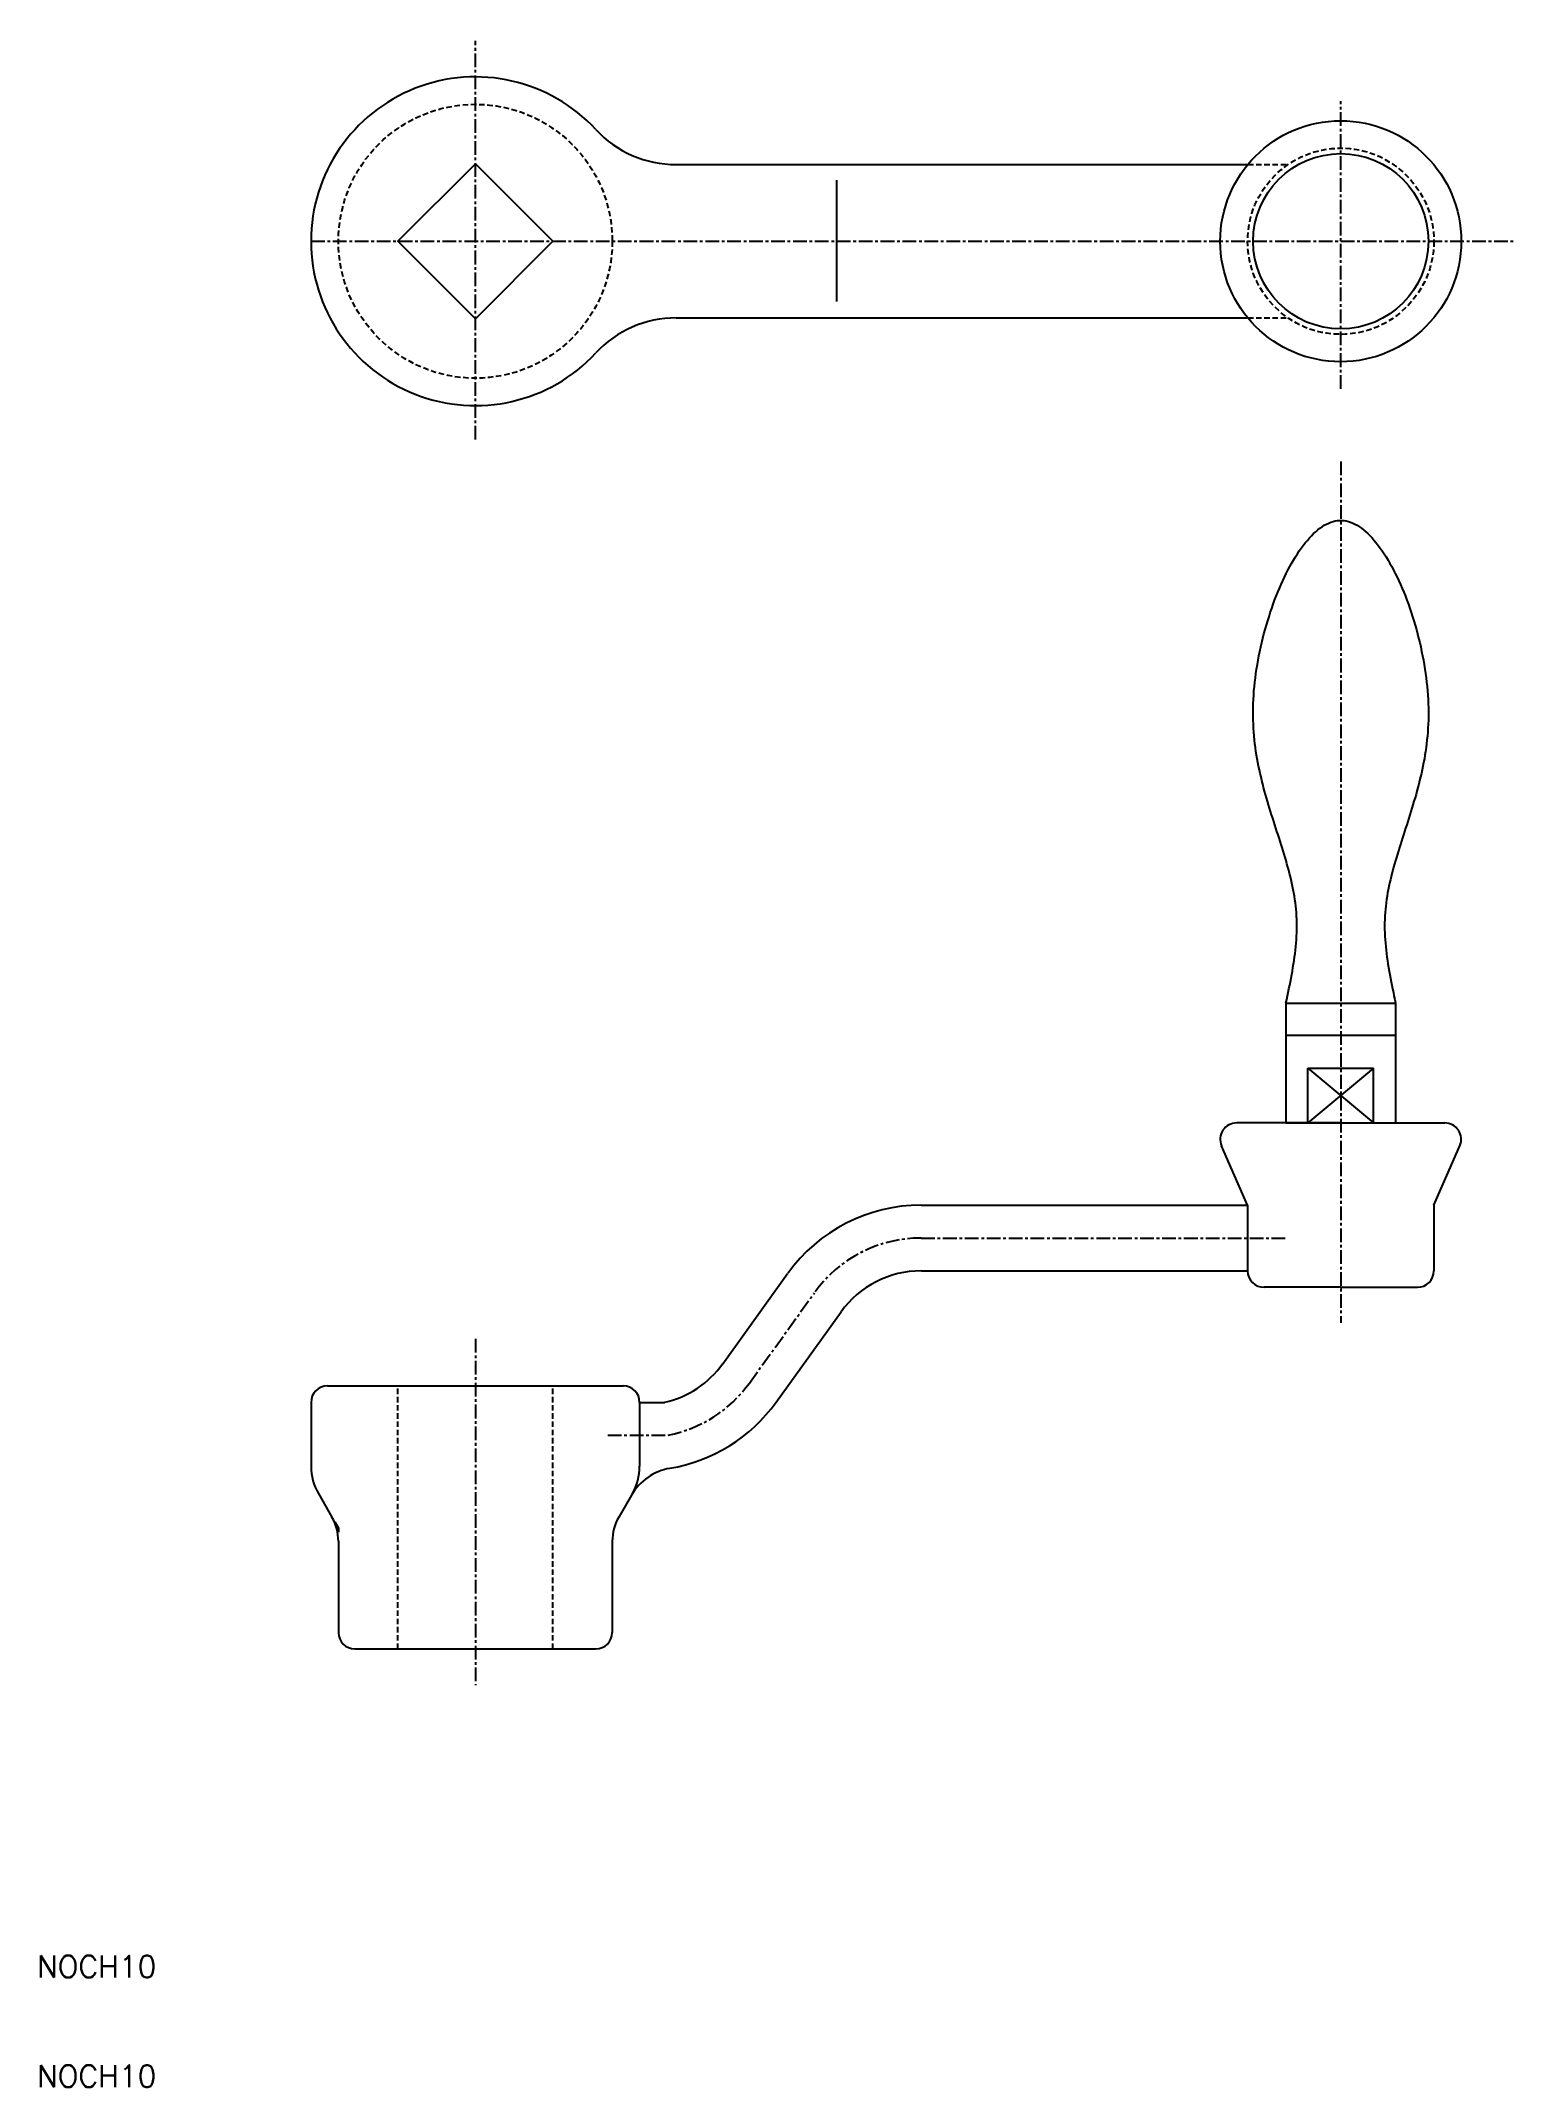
# Model space of a CAD drawing. Extents: x 10 to 145, y 10 to 197.
import ezdxf

# ---------------------------------------------------------------- set-up
doc = ezdxf.new("R2010")
doc.units = 0
doc.linetypes.add('CENTER', pattern=[2, 1.25, -0.25, 0.25, -0.25])
doc.linetypes.add('DASHED', pattern=[0.75, 0.5, -0.25])
doc.layers.get('0').update_dxf_attribs({"linetype": 'CONTINUOUS'})
doc.layers.add('CENTER', color=1, linetype='CENTER')
doc.styles.get("Standard").update_dxf_attribs({"font": 'txt.shx'})

msp = doc.modelspace()

# ---------------------------------------------------------------- linework, layer by layer
at = {"color": 7, "linetype": 'CONTINUOUS'}
for p, q in [((68.33, 185.48), (120.52, 185.48)), ((83, 172.98), (83, 184.04)), ((68.33, 171.48), (120.52, 171.48)), ((124, 108.95), (124, 98)), ((124, 108.95), (134, 108.95)), ((134, 108.95), (134, 98)), ((124, 106), (134, 106)), ((126, 98), (126, 103)), ((126, 103), (132, 103)), ((132, 98), (132, 103)), ((129, 98), (119.5, 98)), ((124, 98), (134, 98)), ((129, 98), (138.5, 98)), ((120.5, 90.5), (118.12, 95.91)), ((137.5, 90.5), (139.88, 95.91)), ((90.69, 90.5), (120.5, 90.5)), ((120.5, 90.5), (120.5, 84.5)), ((137.5, 90.5), (137.5, 84.5)), ((72.58, 76.01), (78.51, 84.26)), ((90.73, 84.5), (120.5, 84.5)), ((129, 83), (122, 83)), ((129, 83), (136, 83)), ((77.45, 72.51), (83.38, 80.75)), ((36.5, 74), (63.5, 74)), ((35, 72.5), (35, 66.67)), ((65, 72.5), (65, 66.67)), ((65, 72.5), (67.3, 72.5)), ((35.67, 64.17), (36.91, 62.02)), ((64.26, 64.04), (63.09, 62.02)), ((37.16, 61.58), (37.5, 61)), ((37.5, 61), (37.5, 60.65)), ((37.5, 59.82), (37.5, 51.5)), ((62.5, 59.82), (62.5, 51.5)), ((39, 50), (61, 50))]:
    msp.add_line(p, q, dxfattribs=at)
at = {"color": 3, "linetype": 'DASHED'}
for p, q in [((120.52, 185.48), (124.18, 185.48)), ((120.52, 171.48), (124.18, 171.48)), ((42.93, 50), (42.93, 74)), ((57.07, 50), (57.07, 74))]:
    msp.add_line(p, q, dxfattribs=at)
at = {"color": 3, "linetype": 'CONTINUOUS'}
for p, q in [((132, 103), (126, 98)), ((126, 103), (132, 98))]:
    msp.add_line(p, q, dxfattribs=at)
at = {"color": 7, "linetype": 'CONTINUOUS'}
msp.add_lwpolyline([(50, 171.41), (57.07, 178.48), (50, 185.56), (42.93, 178.48)], close=True, dxfattribs=at)
msp.add_polyline3d([(124, 108.95, 0), (124.07, 109.27, 0), (124.14, 109.6, 0), (124.2, 109.92, 0), (124.27, 110.25, 0), (124.34, 110.57, 0), (124.4, 110.89, 0), (124.46, 111.22, 0), (124.52, 111.54, 0), (124.58, 111.86, 0), (124.64, 112.19, 0), (124.69, 112.51, 0), (124.74, 112.83, 0), (124.79, 113.15, 0), (124.83, 113.47, 0), (124.87, 113.78, 0), (124.9, 114.1, 0), (124.93, 114.42, 0), (124.95, 114.73, 0), (124.97, 115.04, 0), (124.99, 115.36, 0), (125, 115.67, 0), (125, 115.98, 0), (125, 116.28, 0), (124.99, 116.59, 0), (124.97, 116.89, 0), (124.95, 117.2, 0), (124.92, 117.5, 0), (124.89, 117.8, 0), (124.86, 118.1, 0), (124.81, 118.4, 0), (124.77, 118.7, 0), (124.72, 119, 0), (124.66, 119.29, 0), (124.6, 119.59, 0), (124.54, 119.88, 0), (124.47, 120.18, 0), (124.4, 120.47, 0), (124.33, 120.77, 0), (124.25, 121.06, 0), (124.18, 121.36, 0), (124.09, 121.65, 0), (124.01, 121.95, 0), (123.92, 122.24, 0), (123.84, 122.53, 0), (123.75, 122.83, 0), (123.65, 123.13, 0), (123.56, 123.42, 0), (123.47, 123.72, 0), (123.37, 124.02, 0), (123.28, 124.31, 0), (123.18, 124.61, 0), (123.08, 124.91, 0), (122.98, 125.21, 0), (122.89, 125.52, 0), (122.79, 125.82, 0), (122.69, 126.12, 0), (122.6, 126.43, 0), (122.5, 126.74, 0), (122.41, 127.04, 0), (122.32, 127.36, 0), (122.23, 127.67, 0), (122.14, 127.98, 0), (122.05, 128.3, 0), (121.96, 128.61, 0), (121.88, 128.93, 0), (121.8, 129.26, 0), (121.72, 129.58, 0), (121.64, 129.91, 0), (121.57, 130.24, 0), (121.5, 130.57, 0), (121.44, 130.9, 0), (121.38, 131.24, 0), (121.32, 131.58, 0), (121.26, 131.92, 0), (121.21, 132.26, 0), (121.17, 132.61, 0), (121.13, 132.96, 0), (121.09, 133.32, 0), (121.06, 133.67, 0), (121.04, 134.04, 0), (121.02, 134.4, 0), (121, 134.77, 0), (121, 135.14, 0), (120.99, 135.51, 0), (121, 135.89, 0), (121.01, 136.27, 0), (121.03, 136.66, 0), (121.05, 137.05, 0), (121.08, 137.44, 0), (121.12, 137.84, 0), (121.16, 138.23, 0), (121.21, 138.63, 0), (121.26, 139.03, 0), (121.32, 139.43, 0), (121.39, 139.84, 0), (121.46, 140.24, 0), (121.53, 140.64, 0), (121.62, 141.04, 0), (121.7, 141.45, 0), (121.79, 141.85, 0), (121.89, 142.25, 0), (121.99, 142.64, 0), (122.1, 143.04, 0), (122.21, 143.43, 0), (122.33, 143.82, 0), (122.45, 144.21, 0), (122.57, 144.59, 0), (122.7, 144.97, 0), (122.83, 145.34, 0), (122.96, 145.71, 0), (123.1, 146.08, 0), (123.25, 146.44, 0), (123.4, 146.79, 0), (123.55, 147.14, 0), (123.7, 147.48, 0), (123.86, 147.82, 0), (124.02, 148.15, 0), (124.18, 148.47, 0), (124.35, 148.78, 0), (124.51, 149.08, 0), (124.69, 149.38, 0), (124.86, 149.67, 0), (125.04, 149.94, 0), (125.21, 150.21, 0), (125.4, 150.47, 0), (125.58, 150.72, 0), (125.76, 150.96, 0), (125.95, 151.18, 0), (126.14, 151.4, 0), (126.33, 151.6, 0), (126.52, 151.79, 0), (126.71, 151.97, 0), (126.91, 152.13, 0), (127.1, 152.28, 0), (127.3, 152.42, 0), (127.5, 152.55, 0), (127.7, 152.66, 0), (127.9, 152.75, 0), (128.1, 152.83, 0), (128.3, 152.9, 0), (128.5, 152.95, 0), (128.7, 152.98, 0), (128.9, 153, 0), (129.1, 153, 0), (129.3, 152.98, 0), (129.5, 152.95, 0), (129.7, 152.9, 0), (129.9, 152.83, 0), (130.1, 152.75, 0), (130.3, 152.66, 0), (130.5, 152.55, 0), (130.7, 152.42, 0), (130.9, 152.28, 0), (131.09, 152.13, 0), (131.29, 151.97, 0), (131.48, 151.79, 0), (131.67, 151.6, 0), (131.86, 151.4, 0), (132.05, 151.18, 0), (132.24, 150.96, 0), (132.42, 150.72, 0), (132.61, 150.47, 0), (132.79, 150.21, 0), (132.97, 149.94, 0), (133.14, 149.67, 0), (133.32, 149.38, 0), (133.49, 149.08, 0), (133.66, 148.78, 0), (133.82, 148.47, 0), (133.98, 148.15, 0), (134.15, 147.82, 0), (134.3, 147.48, 0), (134.46, 147.14, 0), (134.61, 146.79, 0), (134.75, 146.44, 0), (134.9, 146.08, 0), (135.04, 145.71, 0), (135.17, 145.34, 0), (135.3, 144.97, 0), (135.43, 144.59, 0), (135.56, 144.21, 0), (135.68, 143.82, 0), (135.79, 143.43, 0), (135.9, 143.04, 0), (136.01, 142.64, 0), (136.11, 142.25, 0), (136.21, 141.85, 0), (136.3, 141.45, 0), (136.38, 141.04, 0), (136.47, 140.64, 0), (136.54, 140.24, 0), (136.61, 139.84, 0), (136.68, 139.43, 0), (136.74, 139.03, 0), (136.79, 138.63, 0), (136.84, 138.23, 0), (136.88, 137.84, 0), (136.92, 137.44, 0), (136.95, 137.05, 0), (136.97, 136.66, 0), (136.99, 136.27, 0), (137, 135.89, 0), (137.01, 135.51, 0), (137.01, 135.14, 0), (137, 134.77, 0), (136.98, 134.4, 0), (136.96, 134.04, 0), (136.94, 133.67, 0), (136.91, 133.32, 0), (136.87, 132.96, 0), (136.83, 132.61, 0), (136.79, 132.26, 0), (136.74, 131.92, 0), (136.68, 131.58, 0), (136.63, 131.24, 0), (136.56, 130.9, 0), (136.5, 130.57, 0), (136.43, 130.24, 0), (136.36, 129.91, 0), (136.28, 129.58, 0), (136.2, 129.26, 0), (136.12, 128.93, 0), (136.04, 128.61, 0), (135.95, 128.3, 0), (135.87, 127.98, 0), (135.78, 127.67, 0), (135.68, 127.36, 0), (135.59, 127.04, 0), (135.5, 126.74, 0), (135.4, 126.43, 0), (135.31, 126.12, 0), (135.21, 125.82, 0), (135.11, 125.52, 0), (135.02, 125.21, 0), (134.92, 124.91, 0), (134.82, 124.61, 0), (134.73, 124.31, 0), (134.63, 124.02, 0), (134.53, 123.72, 0), (134.44, 123.42, 0), (134.35, 123.13, 0), (134.26, 122.83, 0), (134.17, 122.53, 0), (134.08, 122.24, 0), (133.99, 121.95, 0), (133.91, 121.65, 0), (133.83, 121.36, 0), (133.75, 121.06, 0), (133.67, 120.77, 0), (133.6, 120.47, 0), (133.53, 120.18, 0), (133.46, 119.88, 0), (133.4, 119.59, 0), (133.34, 119.29, 0), (133.28, 119, 0), (133.23, 118.7, 0), (133.19, 118.4, 0), (133.14, 118.1, 0), (133.11, 117.8, 0), (133.08, 117.5, 0), (133.05, 117.2, 0), (133.03, 116.89, 0), (133.01, 116.59, 0), (133, 116.28, 0), (133, 115.98, 0), (133, 115.67, 0), (133.01, 115.36, 0), (133.03, 115.04, 0), (133.05, 114.73, 0), (133.07, 114.42, 0), (133.1, 114.1, 0), (133.14, 113.78, 0), (133.17, 113.47, 0), (133.22, 113.15, 0), (133.26, 112.83, 0), (133.31, 112.51, 0), (133.36, 112.19, 0), (133.42, 111.86, 0), (133.48, 111.54, 0), (133.54, 111.22, 0), (133.6, 110.89, 0), (133.66, 110.57, 0), (133.73, 110.25, 0), (133.8, 109.92, 0), (133.86, 109.6, 0), (133.93, 109.27, 0), (134, 108.95, 0)], dxfattribs=at)
at = {"color": 3, "linetype": 'DASHED'}
for centre, radius in [((50, 178.48), 12.5), ((129, 178.48), 8.5)]:
    msp.add_circle(centre, radius, dxfattribs=at)
at = {"color": 7, "linetype": 'CONTINUOUS'}
for radius in [11, 8]:
    msp.add_circle((129, 178.48), radius, dxfattribs=at)
for centre, radius, start, end in [((50, 178.48), 15, 42.8436, 317.1564), ((68.33, 195.48), 10, 222.8436, 270), ((68.33, 161.48), 10, 90, 137.1564), ((119.5, 96.5), 1.5, 90, 202.9216), ((138.5, 96.5), 1.5, 337.0784, 90), ((90.69, 75.5), 15, 90, 144.2703), ((90.69, 75.5), 9, 90, 144.2703), ((122, 84.5), 1.5, 180, 270), ((136, 84.5), 1.5, 270, 0), ((65.27, 81.27), 9, 283.0004, 324.2703), ((36.5, 72.5), 1.5, 90, 180), ((63.5, 72.5), 1.5, 360, 90), ((65.27, 81.27), 15, 279.5293, 324.2703), ((40, 66.67), 5, 180, 210), ((68.59, 61.54), 5, 99.5293, 150), ((59.97, 66.67), 5.03, 330.1437, 359.9507), ((33.09, 59.82), 4.41, 0, 30), ((66.91, 59.82), 4.41, 150, 180), ((39, 51.5), 1.5, 180, 270), ((61, 51.5), 1.5, 270, 0)]:
    msp.add_arc(centre, radius, start, end, dxfattribs=at)
at = {"layer": 'CENTER', "color": 1, "linetype": 'CENTER'}
for p, q in [((50, 160.37), (50, 196.76)), ((129, 165), (129, 191.26)), ((35, 178.48), (144.91, 178.48)), ((129, 158.38), (129, 79.76)), ((90.69, 87.5), (123.92, 87.5)), ((75.02, 74.26), (80.95, 82.5)), ((50, 78.29), (50, 46.67)), ((62.09, 69.5), (67.62, 69.5))]:
    msp.add_line(p, q, dxfattribs=at)
for centre, start, end in [((90.69, 75.5), 90, 144.2703), ((65.27, 81.27), 281.2526, 324.2703)]:
    msp.add_arc(centre, 12, start, end, dxfattribs=at)

# ---------------------------------------------------------------- texts
at = {"color": 7, "linetype": 'CONTINUOUS'}
for p in [(10, 20), (10, 10)]:
    msp.add_text('NOCH10', height=2, dxfattribs=at).set_placement(p)

doc.saveas('drawing.dxf')
